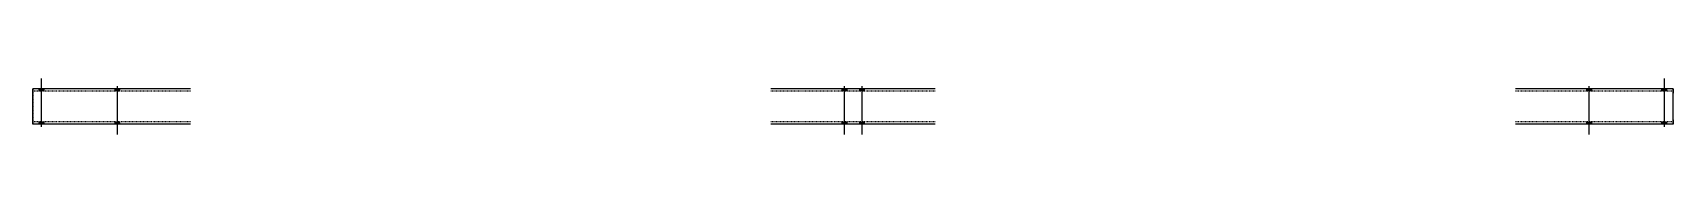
# Model space of a CAD drawing. Header units: millimetres. Extents: x 10 to 16001, y 1 to 271.
# Drawn here: x 11331 to 16001, y 1 to 161 of the extents above; entities that cross this region are included whole.
import ezdxf

# ---------------------------------------------------------------- set-up
doc = ezdxf.new("R2010")
doc.units = ezdxf.units.MM
doc.linetypes.add('DXK_LINE_DOT2', pattern=[3.9198, 1.9599, -1.9599])
doc.layers.add('STÅL', color=7, linetype='Continuous')

msp = doc.modelspace()

# ---------------------------------------------------------------- hatches: boundary and pattern name
at = {"layer": 'STÅL', "linetype": 'Continuous'}
for points in [[(11349.2, 125), (11363.2, 125), (11363.2, 131), (11349.2, 131)], [(11349.2, 125), (11363.2, 125), (11363.2, 131), (11349.2, 131)], [(11564.2, 125), (11578.2, 125), (11578.2, 131), (11564.2, 131)], [(11564.2, 125), (11578.2, 125), (11578.2, 131), (11564.2, 131)], [(13648.2, 131), (13634.2, 131), (13634.2, 125), (13648.2, 125)], [(13648.2, 131), (13634.2, 131), (13634.2, 125), (13648.2, 125)], [(13684.2, 125), (13698.2, 125), (13698.2, 131), (13684.2, 131)], [(13684.2, 125), (13698.2, 125), (13698.2, 131), (13684.2, 131)], [(15768.2, 131), (15754.2, 131), (15754.2, 125), (15768.2, 125)], [(15768.2, 131), (15754.2, 131), (15754.2, 125), (15768.2, 125)], [(15983.2, 131), (15969.2, 131), (15969.2, 125), (15983.2, 125)], [(15983.2, 131), (15969.2, 131), (15969.2, 125), (15983.2, 125)], [(11349.2, 31), (11363.2, 31), (11363.2, 37), (11349.2, 37)], [(11349.2, 31), (11363.2, 31), (11363.2, 37), (11349.2, 37)], [(11564.2, 31), (11578.2, 31), (11578.2, 37), (11564.2, 37)], [(11564.2, 31), (11578.2, 31), (11578.2, 37), (11564.2, 37)], [(13648.2, 37), (13634.2, 37), (13634.2, 31), (13648.2, 31)], [(13648.2, 37), (13634.2, 37), (13634.2, 31), (13648.2, 31)], [(13684.2, 31), (13698.2, 31), (13698.2, 37), (13684.2, 37)], [(13684.2, 31), (13698.2, 31), (13698.2, 37), (13684.2, 37)], [(15768.2, 37), (15754.2, 37), (15754.2, 31), (15768.2, 31)], [(15768.2, 37), (15754.2, 37), (15754.2, 31), (15768.2, 31)], [(15983.2, 37), (15969.2, 37), (15969.2, 31), (15983.2, 31)], [(15983.2, 37), (15969.2, 37), (15969.2, 31), (15983.2, 31)]]:
    msp.add_hatch(color=3, dxfattribs=at).paths.add_polyline_path(points)

# ---------------------------------------------------------------- linework, layer by layer
at = {"layer": 'STÅL', "color": 3, "linetype": 'Continuous'}
for p, q in [((11356.2, 23.5), (11356.2, 161)), ((11356.2, 23.5), (11356.2, 161)), ((15976.2, 23.5), (15976.2, 161)), ((15976.2, 23.5), (15976.2, 161)), ((11349.2, 125), (11349.2, 131)), ((11349.2, 125), (11349.2, 131)), ((11363.2, 125), (11363.2, 131)), ((11363.2, 125), (11363.2, 131)), ((11564.2, 131), (11564.2, 125)), ((11564.2, 131), (11564.2, 125)), ((11571.2, 138.5), (11571.2, 1)), ((11571.2, 138.5), (11571.2, 1)), ((11578.2, 131), (11578.2, 125)), ((11578.2, 131), (11578.2, 125)), ((13634.2, 131), (13634.2, 125)), ((13634.2, 131), (13634.2, 125)), ((13641.2, 138.5), (13641.2, 1)), ((13641.2, 138.5), (13641.2, 1)), ((13648.2, 131), (13648.2, 125)), ((13648.2, 131), (13648.2, 125)), ((13684.2, 131), (13684.2, 125)), ((13684.2, 131), (13684.2, 125)), ((13691.2, 138.5), (13691.2, 1)), ((13691.2, 138.5), (13691.2, 1)), ((13698.2, 131), (13698.2, 125)), ((13698.2, 131), (13698.2, 125)), ((15754.2, 131), (15754.2, 125)), ((15754.2, 131), (15754.2, 125)), ((15761.2, 138.5), (15761.2, 1)), ((15761.2, 138.5), (15761.2, 1)), ((15768.2, 131), (15768.2, 125)), ((15768.2, 131), (15768.2, 125)), ((15969.2, 125), (15969.2, 131)), ((15969.2, 125), (15969.2, 131)), ((15983.2, 125), (15983.2, 131)), ((15983.2, 125), (15983.2, 131)), ((11349.2, 31), (11349.2, 37)), ((11349.2, 31), (11349.2, 37)), ((11363.2, 31), (11363.2, 37)), ((11363.2, 31), (11363.2, 37)), ((11564.2, 37), (11564.2, 31)), ((11564.2, 37), (11564.2, 31)), ((11578.2, 37), (11578.2, 31)), ((11578.2, 37), (11578.2, 31)), ((13634.2, 37), (13634.2, 31)), ((13634.2, 37), (13634.2, 31)), ((13648.2, 37), (13648.2, 31)), ((13648.2, 37), (13648.2, 31)), ((13684.2, 37), (13684.2, 31)), ((13684.2, 37), (13684.2, 31)), ((13698.2, 37), (13698.2, 31)), ((13698.2, 37), (13698.2, 31)), ((15754.2, 37), (15754.2, 31)), ((15754.2, 37), (15754.2, 31)), ((15768.2, 37), (15768.2, 31)), ((15768.2, 37), (15768.2, 31)), ((15969.2, 31), (15969.2, 37)), ((15969.2, 31), (15969.2, 37)), ((15983.2, 31), (15983.2, 37)), ((15983.2, 31), (15983.2, 37))]:
    msp.add_line(p, q, dxfattribs=at)
at = {"layer": 'STÅL', "color": 2, "linetype": 'Continuous'}
for p, q in [((11780.2, 131), (11331.1, 131)), ((11331.1, 130.1), (11331.1, 131)), ((11331.1, 127.5), (11331.1, 130.1)), ((11331.1, 123.6), (11331.1, 127.5)), ((11331.1, 119), (11331.1, 123.6)), ((11331.1, 43), (11331.1, 119)), ((13900.2, 131), (13432.2, 131)), ((16001.2, 131), (15552.2, 131)), ((16001.2, 131), (16001.2, 130.1)), ((16001.2, 130.1), (16001.2, 127.5)), ((16001.2, 127.5), (16001.2, 123.6)), ((16001.2, 123.6), (16001.2, 119)), ((16001.2, 43), (16001.2, 119)), ((11331.1, 38.4), (11331.1, 43)), ((11331.1, 34.5), (11331.1, 38.4)), ((11331.1, 31.9), (11331.1, 34.5)), ((11331.1, 31), (11331.1, 31.9)), ((11780.2, 31), (11331.1, 31)), ((13900.2, 31), (13432.2, 31)), ((16001.2, 31), (15552.2, 31)), ((16001.2, 43), (16001.2, 38.4)), ((16001.2, 38.4), (16001.2, 34.5)), ((16001.2, 34.5), (16001.2, 31.9)), ((16001.2, 31.9), (16001.2, 31))]:
    msp.add_line(p, q, dxfattribs=at)
at = {"layer": 'STÅL', "color": 7, "linetype": 'DXK_LINE_DOT2'}
for p, q in [((11331.1, 131), (11331.2, 131)), ((11331.1, 125), (11331.2, 125)), ((11780.2, 125), (11331.1, 125)), ((11331.1, 124.5), (11331.1, 125)), ((11331.1, 123.6), (11331.1, 124.5)), ((11331.1, 123.2), (11331.1, 123.6)), ((11331.1, 121.3), (11331.1, 123.2)), ((11331.1, 121.3), (11331.1, 43)), ((11331.2, 131), (11331.2, 130.1)), ((11331.2, 130.1), (11331.2, 127.5)), ((11331.2, 127.5), (11331.2, 123.2)), ((11331.2, 124.5), (11331.2, 125)), ((11331.2, 123.6), (11331.2, 124.5)), ((11331.2, 121.3), (11331.2, 123.6)), ((11331.2, 123.2), (11331.2, 119)), ((11331.2, 121.3), (11331.2, 43)), ((11331.2, 40.7), (11331.2, 119)), ((13900.2, 125), (13432.2, 125)), ((16001.2, 125), (15552.2, 125)), ((16001.2, 130.1), (16001.2, 131)), ((16001.2, 127.5), (16001.2, 130.1)), ((16001.2, 123.6), (16001.2, 127.5)), ((16001.2, 124.5), (16001.2, 125)), ((16001.2, 124.5), (16001.2, 125)), ((16001.2, 123.6), (16001.2, 124.5)), ((16001.2, 123.6), (16001.2, 124.5)), ((16001.2, 121.3), (16001.2, 123.6)), ((16001.2, 123.2), (16001.2, 123.6)), ((16001.2, 119), (16001.2, 123.6)), ((16001.2, 121.3), (16001.2, 123.2)), ((16001.2, 40.7), (16001.2, 121.3)), ((16001.2, 40.7), (16001.2, 121.3)), ((16001.2, 40.7), (16001.2, 119)), ((11331.1, 43), (11331.1, 40.7)), ((11331.1, 40.7), (11331.1, 38.8)), ((11331.1, 38.8), (11331.1, 37.5)), ((11331.1, 37.5), (11331.1, 37)), ((11331.1, 37), (11331.2, 37)), ((11780.2, 37), (11331.1, 37)), ((11331.1, 31), (11331.2, 31)), ((11331.2, 40.7), (11331.2, 43)), ((11331.2, 38.8), (11331.2, 40.7)), ((11331.2, 40.7), (11331.2, 37.5)), ((11331.2, 37.5), (11331.2, 38.8)), ((11331.2, 37), (11331.2, 37.5)), ((11331.2, 37.5), (11331.2, 34.5)), ((11331.2, 34.5), (11331.2, 31.9)), ((11331.2, 31.9), (11331.2, 31)), ((13900.2, 37), (13432.2, 37)), ((16001.2, 37), (15552.2, 37)), ((16001.2, 40.7), (16001.2, 38.8)), ((16001.2, 38.8), (16001.2, 40.7)), ((16001.2, 38.4), (16001.2, 40.7)), ((16001.2, 38.8), (16001.2, 37.5)), ((16001.2, 37.5), (16001.2, 38.8)), ((16001.2, 34.5), (16001.2, 38.4)), ((16001.2, 37.5), (16001.2, 37)), ((16001.2, 37), (16001.2, 37.5)), ((16001.2, 31.9), (16001.2, 34.5)), ((16001.2, 31), (16001.2, 31.9))]:
    msp.add_line(p, q, dxfattribs=at)

doc.saveas('drawing.dxf')
